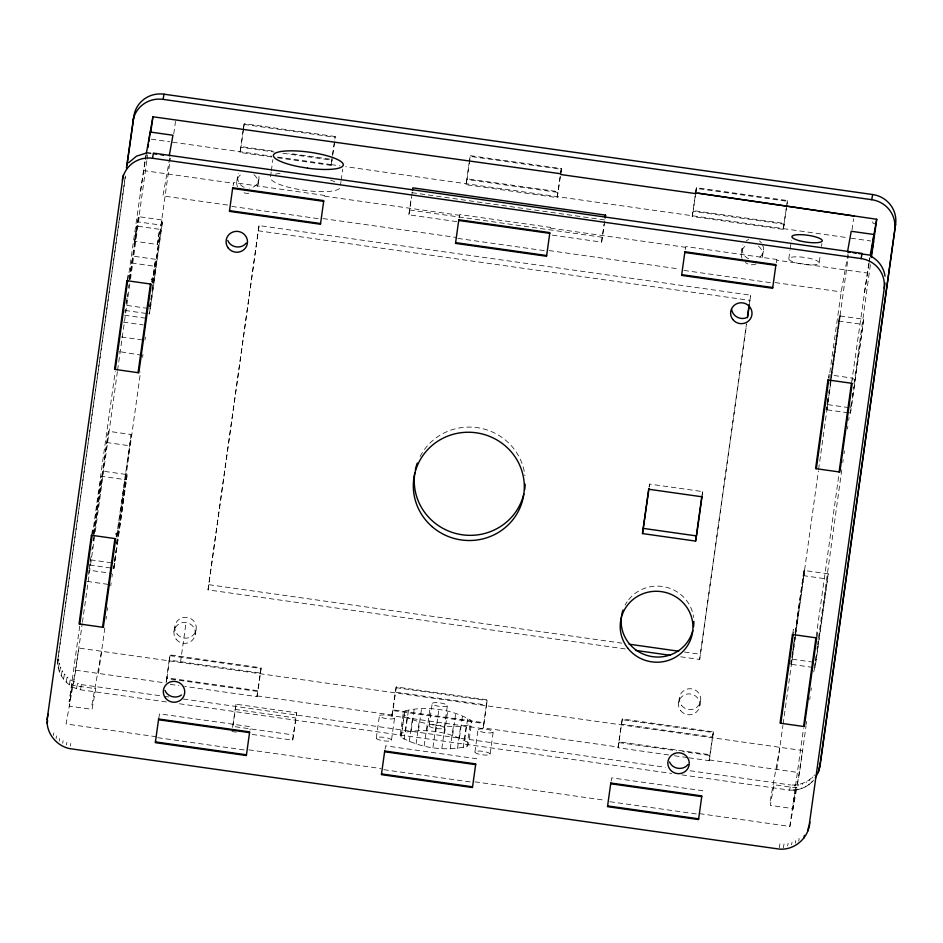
<?xml version="1.0" encoding="UTF-8"?>
<svg xmlns="http://www.w3.org/2000/svg" width="943" height="943" viewBox="0 0 943 943"><rect width="100%" height="100%" fill="white"/><g stroke="black" fill="none" stroke-linecap="round" stroke-linejoin="round"><path stroke-width="0.71" stroke-dasharray="4.71 3.54" d="M560.849 174.538L561.274 169.292L470.239 156.408M695.899 193.657L696.323 188.411L787.37 201.307M134.708 241.267L136.865 226.096L159.626 229.314L158.577 237.153L157.469 244.485L134.708 241.267L136.865 226.096M157.469 244.485L159.626 229.314M142.016 355.287L119.301 351.598M166.392 701.922L80.485 689.757C67.083 687.176 56.627 674.127 57.747 660.406L125.407 175.363M57.747 660.406L125.513 176.023M91.73 534.433L92.343 530.072L93.098 530.178L115.223 371.566M127.234 279.882L127.847 275.521L128.602 275.627L144.986 160.923M79.719 626.128L69.157 701.792L72.363 683.97L69.275 706.142L92.037 709.36L95.762 688.696L73 685.467L78.835 648.065L802.611 750.534L796.788 787.935L774.026 784.717L770.301 805.381L793.063 808.611L796.151 786.438L792.945 804.261M93.133 534.375L101.243 476.239L126.279 479.775L127.211 474.612L102.94 471.17L93.086 540.304M146.283 154.074L140.177 192.678M93.722 533.644L108.445 431.281L131.207 434.511L116.885 537.251M129.344 278.845L132.798 256.095L155.56 259.325L152.342 282.393M124.959 312.333L125.36 309.445M126.162 303.681L126.562 300.287M129.403 279.93L138.444 216.619L162.715 220.061L150.35 308.726L149.418 313.889L148.664 313.783M89.279 568.759L90.08 562.959M90.28 561.521L91.176 555.486M91.895 549.946L92.39 546.763M93.109 541.258L108.445 431.281M127.093 298.023L126.079 305.284L148.169 308.42M127.293 296.573L127.694 293.662M128.507 287.851L128.908 284.939M129.721 279.128L138.444 216.619M156.349 736.742L66.069 723.965L75.735 670.225L82.218 623.747M82.418 622.321L94.772 535.247M117.38 371.672L94.972 533.785M117.58 370.222L130.275 280.684M146.802 160.781L138.267 221.888L137.513 221.782M147.002 159.32L147.603 154.958M130.488 279.234L139.199 216.725L138.267 221.888L161.795 225.224L162.715 220.061M116.213 536.414L116.614 533.514L115.859 533.408L115.4 535.989M151.717 281.863L152.118 278.951L151.363 278.845L150.904 281.427M116.484 536.862L131.207 434.511M152.106 282.063L155.56 259.325M98.496 673.455L105.038 626.541M106.052 619.268L106.465 616.357M107.278 610.545L107.679 607.634M110.72 585.803L111.133 582.892M111.946 577.069L112.347 574.157M127.211 474.612L113.914 568.452L113.16 568.346L113.561 565.435M116.602 543.628L140.542 371.99M142.57 357.444L142.982 354.533M145.01 339.975L145.422 337.064M149.678 306.522L150.078 303.611M152.106 289.077L152.719 284.715M152.919 283.265L170.365 158.176M173.76 133.859L175.504 121.388M114.292 561.722L115.305 554.449M115.506 552.999L115.918 550.087M116.72 544.276L117.533 538.465M117.734 537.015L126.456 474.506L125.525 479.669M149.796 307.17L150.609 301.347M150.809 299.898L151.823 292.625M152.023 291.175L152.436 288.263M153.237 282.452L161.96 219.955L161.029 225.118M113.914 568.452L126.279 479.775M149.418 313.889L161.795 225.224M233.086 185.877L233.652 182.553L324.698 195.449L324.121 198.773M271.808 156.974L240.017 152.471L243.211 129.568M166.852 678.583L170.141 654.937L261.187 667.833L257.887 691.478L166.852 678.583L165.921 683.746M243.565 128.554L240.948 147.308L274.189 152.012M243.754 127.175L244.249 123.663L335.295 136.546L334.8 140.059M180.49 662.457L186.054 622.557M625.256 648.937L208.026 589.87L259.042 225.589L750.675 295.194L749.461 303.917M208.026 589.87L259.042 225.589M271.16 172.027L270.382 177.567A35.245 8.039 7.9 0 0 295.654 188.859L304.672 190.368A35.245 8.039 7.9 0 0 340.223 187.091L341.001 181.551M271.348 170.648L272.892 159.556M232.556 727.395L235.998 704.221L296.691 712.814L292.672 740.149L250.767 734.22M235.998 704.221L232.909 726.393L293.603 734.986M256.956 696.641L260.256 672.996L169.221 660.1L166.027 683.015L166.946 677.84L257.993 690.736L256.956 696.641L184.71 686.41M277.596 157.787L331.064 165.367L332.325 156.314M332.514 154.923L335.295 136.546M331.064 165.367L332.101 159.461L288.747 153.32M332.679 155.3L334.612 141.45M341.189 180.16L342.745 169.08M292.672 740.149L296.691 712.814M456.695 221.605L408.885 214.827L411.396 196.816M408.885 214.827L411.49 197.535M411.678 196.156L412.256 191.995M376.304 738.039L379.392 715.867M459.17 217.892L459.736 214.568L550.783 227.452L550.217 230.776M392.005 715.761L395.306 692.115L486.352 704.999L483.052 728.644L392.005 715.761L393.042 709.855L484.077 722.739L483.052 728.644M466.078 184.71L467.115 178.805L558.15 191.688L557.124 197.594L466.078 184.71L469.107 162.962M396.237 686.952L392.936 710.598L483.983 723.481L487.272 699.836L396.237 686.952L395.2 692.857M560.885 172.097L561.38 168.561L470.333 155.666L467.009 179.535L558.056 192.431L560.696 173.5M391.475 740.184A7.662 1.745 7.9 0 0 380.359 737.084A7.662 1.745 7.9 0 0 379.829 740.066A7.662 1.745 7.9 0 0 391.475 740.184L394.563 718.012A7.662 1.745 7.9 0 0 383.447 714.912A7.662 1.745 7.9 0 0 382.917 717.894A7.662 1.745 7.9 0 0 394.563 718.012M400.209 734.88L403.298 712.719L404.818 710.881C426.377 705.682 451.591 709.053 470.781 720.216L471.583 722.385L468.482 744.557L466.962 746.396C445.414 751.595 420.201 748.223 401.011 737.061L400.209 734.88L401.73 733.041C423.277 727.843 448.503 731.214 467.681 742.377L468.482 744.557M401.011 737.061L404.099 714.888L403.298 712.719M401.73 733.041L404.818 710.881M404.087 739.406L407.176 717.246L404.099 714.888M405.478 731.662L408.567 709.49M409.215 741.776L412.315 719.615L407.176 717.246M411.195 730.825L414.283 708.653M416.063 744.015L419.163 721.843L412.315 719.615M418.48 730.589L421.58 708.429M424.161 745.948L427.25 723.788L419.163 721.843M426.861 730.978L429.949 708.818M429.089 725.733L432.177 703.561M432.955 747.469L436.043 725.297L427.25 723.788M435.737 731.968L438.837 709.796M444.259 727.878A7.662 1.745 7.9 0 0 433.143 724.778A7.662 1.745 7.9 0 0 432.613 727.76A7.662 1.745 7.9 0 0 444.259 727.878L447.347 705.706A7.662 1.745 7.9 0 0 436.232 702.606A7.662 1.745 7.9 0 0 435.701 705.588A7.662 1.745 7.9 0 0 447.347 705.706M441.831 748.459L444.931 726.287L460.597 726.452L466.314 725.615L470.05 724.224L471.583 722.385M444.53 733.489L447.619 711.317M450.212 748.848L453.3 726.676M452.628 735.422L455.717 713.262M457.496 748.612L460.597 726.452M459.477 737.662L462.565 715.489M463.213 747.775L466.314 725.615M464.616 740.031L467.704 717.859M466.962 746.396L470.781 720.216M474.93 751.995L478.018 729.835M557.124 197.594L561.38 168.561M490.101 754.152A7.662 1.745 7.9 0 0 478.985 751.041A7.662 1.745 7.9 0 0 478.455 754.023A7.662 1.745 7.9 0 0 490.101 754.152L493.189 731.98A7.662 1.745 7.9 0 0 482.085 728.88A7.662 1.745 7.9 0 0 481.543 731.862A7.662 1.745 7.9 0 0 493.189 731.98M552.327 235.137L601.587 242.115L604.098 224.104M601.587 242.115L604.97 219.283M649.208 486.93L649.609 484.077L702.712 491.598L702.311 494.45M685.313 249.612L685.832 246.571L776.867 259.466L776.384 262.979M668.67 754.93L618.101 747.764L621.39 724.118L712.436 737.013L713.368 731.839L622.321 718.955L621.296 724.861M786.78 205.456L783.244 229.373L692.197 216.489L696.429 187.681L787.464 200.564L786.981 204.077M618.101 747.764L622.321 718.955M695.745 192.572L693.129 211.326L784.175 224.21M695.934 191.181L696.429 187.681M680.693 656.788L699.659 659.475L746.502 323.626M749.131 304.719L750.675 295.194M699.659 659.475L746.62 324.274M688.909 757.795L709.136 760.659L712.436 737.013M783.244 229.373L787.464 200.564M713.368 731.839L710.067 755.484L682.614 751.606M788.82 258.736L789.975 250.414M790.175 249.035L791.33 240.724M819.172 263.026A15.324 3.501 7.9 0 0 796.941 256.826A15.324 3.501 7.9 0 0 795.868 262.791A15.324 3.501 7.9 0 0 819.172 263.026L820.327 254.716M821.483 246.406L821.872 243.636M792.757 633.684L793.369 629.323L794.124 629.429L793.428 633.307M828.461 377.671L828.873 374.76L853.144 378.202L852.543 382.563M848.075 253.714L841.203 291.917L828.932 378.744M812.76 667.385L790.67 664.261L791.271 659.9M792.085 654.088L792.485 651.177M793.299 645.366L793.711 642.454M795.126 632.281L803.966 570.421L828.237 573.863L815.872 662.528L813.373 673.408M848.264 412.834L826.174 409.698L826.575 406.798M827.388 400.987L827.789 398.076M830.229 380.63L839.47 315.87L863.741 319.3L850.445 413.14L849.69 413.034L850.386 409.156M791.802 657.636L792.615 651.825M792.815 650.375L793.829 643.102M794.03 641.653L803.966 570.421M827.105 404.535L827.907 398.724M828.72 392.913L829.133 390.001M829.934 384.19L839.47 315.87M776.761 769.476L782.902 725.485M783.103 724.024L795.279 636.749M795.479 635.299L818.406 470.922M818.607 469.473L830.783 382.198M830.983 380.736L848.441 255.624M852.036 229.844L853.58 218.764M791.425 664.367L804.721 570.527L803.79 575.702M826.928 409.816L840.225 315.976L839.294 321.139M699.576 813.644L789.857 826.433L803.507 728.597M816.19 636.525L839.011 474.046M868.774 263.392L851.694 381.974M869.104 263.474L863.965 295.135M869.293 262.083L869.87 257.934M817.039 637.114L817.64 632.753L816.886 632.647M789.857 826.433L799.523 772.694L806.065 725.792M806.265 724.342L806.678 721.43M809.719 699.6L810.131 696.688M810.933 690.865L811.345 687.966M841.781 469.779L817.546 644.977M842.794 462.506L843.195 459.595M844.009 453.772L844.409 450.872M847.462 429.041L847.863 426.13M848.676 420.307L849.077 417.395M870.377 264.7L853.462 387.514M815.318 660.972L816.131 655.149M816.944 649.338L817.345 646.438M850.621 407.871L851.435 402.048M852.236 396.237L852.649 393.325M814.941 667.691L828.237 573.863M850.445 413.14L863.741 319.3M119.372 351.444L119.254 352.069M145.234 159.544L145.976 155.43M57.759 664.402L58.678 655.244M127.906 279.505L128.602 275.627M58.372 668.351L59.291 663.188L58.69 659.24M59.539 672.194L60.47 667.031L59.291 663.188M61.271 675.825L62.203 670.662L60.47 667.031M53.374 735.505L53.845 732.923M63.511 679.196L64.442 674.021L62.203 670.662M92.402 534.056L93.098 530.178M56.085 738.522L56.545 735.941M66.21 682.213L67.142 677.05L64.442 674.021M88.324 574.393L89.078 570.197L111.828 573.427M59.197 741.139L59.668 738.558M69.334 684.83L70.265 679.667L67.142 677.05M62.662 743.296L63.134 740.715M169.74 158.07L162.939 195.908L230.457 205.468M66.411 744.958L66.87 742.365M76.536 688.638L77.467 683.475L70.265 679.667M70.348 746.066L70.819 743.485M80.485 689.757L81.416 684.594L77.467 683.475M113.16 568.346L113.62 565.753M91.919 705.01L101.585 651.283M243.318 128.826L244.249 123.663M240.017 152.471L241.054 146.566L272.845 151.069M236.764 181.398L237.695 176.235M173.995 631.397L174.927 626.223M158.754 718.448L159.544 713.839L250.59 726.723L250.025 730.047M169.115 660.843L170.141 654.937M258.005 184.404L258.936 179.241M195.236 634.403L196.168 629.24M277.702 157.057L331.17 164.624L332.101 159.461M260.15 673.738L261.187 667.833M469.308 161.571L470.333 155.666M385.074 749.166L385.64 745.842L476.675 758.738L476.109 762.05M486.246 705.741L487.272 699.836M692.197 216.489L693.235 210.584L784.27 223.467L783.338 228.642L345.692 166.675M649.138 486.659L649.609 484.077M611.158 781.169L611.724 777.857L702.771 790.741L702.205 794.065M741.281 252.83L742.212 247.655M702.016 495.464L702.712 491.598M678.524 702.818L679.455 697.655M762.533 255.836L763.465 250.661M776.301 262.791L776.773 260.197L867.053 272.987M699.765 705.835L700.696 700.661M712.33 737.744L713.262 732.581L622.215 719.698M709.136 760.659L710.173 754.754L619.127 741.858L618.195 747.033L483.158 727.913M826.174 409.698L826.634 407.117M790.67 664.261L791.366 660.383M770.183 801.043L779.861 747.304M869.022 262.013L869.764 257.899M779.26 847.757L779.955 843.879M681.872 774.898L789.621 790.151L790.552 784.989C799.546 785.625 808.87 781.971 814.599 774.922M814.422 666.3L814.882 663.719M783.35 847.781L784.046 843.902M789.621 790.151L793.711 790.175L794.643 785.012M787.629 845.942L788.1 843.348M793.711 790.175L797.766 789.621L798.697 784.458M791.554 844.822L792.026 842.24M797.766 789.621L801.691 788.513L802.623 783.35M795.267 843.172L795.739 840.59M801.691 788.513L805.405 786.863L806.336 781.7M798.697 841.026L799.157 838.445M805.405 786.863L808.835 784.706L809.754 779.543M808.835 784.706L811.899 782.101L812.831 776.938M257.062 695.899L391.392 714.924L393.042 709.855M811.899 782.101L813.668 780.085M436.043 725.297L444.931 726.287M391.392 714.924L392.111 715.018M125.148 310.459L147.238 313.583M331.17 164.624L339.881 165.85M783.338 228.642L848.005 237.754M775.111 282.57L841.203 291.917M244.143 124.393L335.189 137.289M282.853 153.237L331.995 160.192M151.257 139.151L169.752 141.768M172.604 142.169L271.914 156.232M411.973 192.667L604.675 219.943M143.265 170.518L233.546 183.296M324.592 196.191L459.642 215.31M550.677 228.194L685.726 247.314M409.745 210.006L602.459 237.294M322.954 218.564L456.542 237.471M549.038 250.567L679.726 269.073M231.801 206.411L321.398 219.094M457.885 238.414L547.482 251.097M683.97 270.429L773.578 283.112M258.111 230.764L749.744 300.357M838.539 321.033L862.821 324.475M131.56 262.991L154.322 266.209M149.595 308.62L150.35 308.726M827.86 404.641L849.195 407.671M124.547 315.21L147.308 318.428M123.309 322.105L143.23 324.922M121.399 336.969L142.735 339.987M106.429 442.479L129.191 445.697M803.035 575.584L827.306 579.026M90.575 559.847L112.665 562.971M114.091 563.171L114.846 563.277M792.356 659.204L813.691 662.222M89.644 565.01L111.734 568.146M208.957 584.707L621.802 643.15M684.535 652.037L700.578 654.312M87.062 581.395L108.398 584.412M170.046 655.68L261.081 668.563M396.131 687.683L487.177 700.578M619.021 742.601L676.826 750.781M75.735 670.225L163.151 682.602M709.242 759.917L799.523 772.694M170.259 684.359L178.922 685.596M674.457 755.744L687.459 757.583M81.416 684.594L162.95 696.134M164.412 696.347L168.785 696.96M183.343 699.022L665.322 767.26M690.076 770.761L790.552 784.989M235.066 709.384L295.76 717.977M179.5 703.773L671.675 773.46M231.978 731.556L236.316 732.169M248.846 749.838L380.996 768.545M474.942 781.841L605.63 800.348M157.693 737.685L247.29 750.369M383.789 769.688L473.386 782.384M609.873 801.703L698.02 814.186M850.869 238.155L870.778 241.007M876 224.41L872.829 223.008L872.723 220.12M258.948 176.506A10.727 10.444 10.2 0 1 249.671 188.117M244.166 187.339A10.727 10.444 10.2 0 1 238.426 173.606M762.757 245.298A10.727 10.444 10.2 0 1 756.899 258.877M748.695 258.771A10.727 10.444 10.2 0 1 742.954 245.027M746.349 240.783A10.727 10.444 10.2 0 1 748.777 239.451M759.398 240.96A10.727 10.444 10.2 0 1 761.366 242.905M248.74 193.28A10.727 10.444 10.2 0 1 243.235 192.502M237.459 186.773A10.727 10.444 10.2 0 1 243.318 173.194M253.938 174.691A10.727 10.444 10.2 0 1 257.262 187.032M758.467 246.123A10.727 10.444 10.2 0 1 760.388 260.798M755.968 264.04A10.727 10.444 10.2 0 1 745.347 262.531M741.988 258.193A10.727 10.444 10.2 0 1 747.846 244.614M275.38 174.196A35.245 8.039 7.9 0 1 281.061 173.288M330.451 180.019A35.245 8.039 7.9 0 1 335.873 182.435M625.103 605.182A36.4 35.433 10.2 0 1 627.166 601.74M628.745 599.607A36.4 35.433 10.2 0 1 667.066 587.442A36.4 35.433 10.2 0 1 693.588 617.417M420.106 456.518A55.554 54.093 10.2 0 1 479.492 428.016A55.554 54.093 10.2 0 1 524.909 475.708M177.013 633.979A10.727 10.444 10.2 0 0 195.437 631.857A10.727 10.444 10.2 0 0 184.191 617.347A10.727 10.444 10.2 0 0 177.013 633.979M681.541 705.411A10.727 10.444 10.2 0 0 699.954 703.289A10.727 10.444 10.2 0 0 688.72 688.779A10.727 10.444 10.2 0 0 681.541 705.411M680.61 710.574A10.727 10.444 10.2 0 0 699.034 708.452A10.727 10.444 10.2 0 0 687.789 693.942A10.727 10.444 10.2 0 0 680.61 710.574M176.082 639.154A10.727 10.444 10.2 0 0 194.506 637.032A10.727 10.444 10.2 0 0 183.26 622.521A10.727 10.444 10.2 0 0 176.082 639.154"/><path stroke-width="1.41" d="M809.837 821.99C809.177 837.584 794.654 850.645 779.024 849.054L69.888 748.659C56.486 746.078 46.03 733.029 47.15 719.309L123.25 175.198M126.421 168.078L133.847 116.295A26.817 26.109 10.2 0 1 164.011 94.194L872.664 194.529A26.817 26.109 10.2 0 1 895.602 224.151L820.434 763.087L818.394 772.093L815.282 777.963M126.94 165.827L133.847 116.295M79.801 624.018L92.166 535.353M115.305 369.456L127.67 280.79M148.063 147.261L148.452 144.491M148.841 141.721L150.185 132.02L172.946 135.25L169.233 155.913M150.809 132.02L152.931 116.779L560.448 173.724L560.849 174.538L695.899 193.657M102.563 627.236L114.928 538.571M138.067 372.685L150.432 284.02M605.158 217.892L605.547 215.122L412.845 187.846L412.409 190.25M642.489 533.573L648.678 489.24L701.781 496.761L695.604 541.093L642.489 533.573L649.008 488.368M695.392 193.586L695.498 192.843L698.15 193.209L876.719 219.259L871.391 257.427M702.122 495.888L696.535 535.93L643.421 528.41M747.304 317.815L749.131 304.719M747.634 317.001L749.249 305.379M780.828 723.269L793.193 634.592M816.332 468.706L828.697 380.041M803.589 726.487L815.954 637.822M839.093 471.936L851.458 383.259M808.905 827.152L885.005 283.041M819.502 768.25L895.602 224.151M152.931 116.779L146.471 152.695L150.739 153.296M47.15 719.309L48.081 714.146M47.162 723.305L47.633 720.711M122.319 180.361A26.817 26.109 10.2 0 1 152.483 158.259L153.414 153.096L862.067 253.419L861.136 258.594A26.817 26.109 10.2 0 1 884.074 288.216M132.916 121.47A26.817 26.109 10.2 0 1 163.08 99.369L164.011 94.194M605.111 217.538L605.547 215.122M695.604 541.093L696.299 537.215M894.671 229.314A26.817 26.109 10.2 0 0 871.733 199.692L872.664 194.529M876.719 219.259L870.259 255.164L858.873 253.549M873.631 241.42L870.884 256.661L873.972 234.489L851.211 231.271L847.498 251.934L850.338 252.335M803.955 837.985L804.426 835.392M807.797 830.983L808.493 827.105M818.394 772.093L820.434 763.087M128.613 162.774L136.499 156.149L146.413 153.002M246.194 243.105C241.432 249.329 230.646 247.785 227.793 240.5M687.954 764.537C683.192 770.749 672.406 769.205 669.554 761.932M181.433 695.003C176.07 699.046 167.559 696.747 165.025 690.5M746.302 317.767C740.114 320.302 732.405 315.988 731.603 309.28M163.08 99.369L871.733 199.692M153.579 153.697L156.432 154.098M160.699 154.699L163.54 155.112M853.191 252.748L856.032 253.148M152.483 158.259L861.136 258.594M232.615 188.459L323.661 201.354M458.711 220.473L549.745 233.357M684.795 252.476L775.841 265.372M229.526 210.631L320.573 223.515M455.61 242.634L546.657 255.529M681.706 274.649L772.741 287.532M629.099 644.187L678.701 651.212M635.464 650.387L670.473 655.338M158.518 719.745L249.553 732.628M384.603 751.748L475.649 764.643M610.699 783.763L701.733 796.646M155.418 741.905L246.465 754.801M381.514 773.92L472.549 786.804M607.598 805.923L698.645 818.819M698.15 193.209L853.969 215.994M871.945 256.826C878.959 260.881 883.98 268.177 885.041 276.228M692.775 630.572A36.4 35.433 10.2 0 1 650.599 656.34A36.4 35.433 10.2 0 1 621.472 616.474M621.673 615.178A36.4 35.433 10.2 0 1 623.005 610.027M693.871 621.39A36.4 35.433 10.2 0 1 693.541 626.682M523.801 493.979A55.554 54.093 10.2 0 1 459.276 534.28A55.554 54.093 10.2 0 1 414.861 472.596M415.368 469.826A55.554 54.093 10.2 0 1 417.289 463.013M525.192 484.183A55.554 54.093 10.2 0 1 524.626 489.841M91.412 535.235L79.047 623.912L103.317 627.343L115.683 538.677L91.412 535.235M126.916 280.684L114.551 369.35L138.821 372.791L151.198 284.126L126.916 280.684M158.624 719.002L155.324 742.648L246.359 755.532L249.659 731.898L158.624 719.002M232.721 187.728L229.42 211.373L320.467 224.257L323.767 200.611L232.721 187.728M384.709 751.005L381.408 774.651L472.455 787.546L475.755 763.901L384.709 751.005M458.805 219.731L455.516 243.377L546.551 256.272L549.852 232.626L458.805 219.731M610.793 783.02L607.492 806.666L698.539 819.55L701.84 795.904L610.793 783.02M684.901 251.746L681.6 275.391L772.647 288.275L775.936 264.629L684.901 251.746M792.438 634.486L780.073 723.151L804.344 726.593L816.709 637.928L792.438 634.486M827.942 379.935L815.577 468.6L839.848 472.042L852.224 383.365L827.942 379.935M674.481 753.516L672.053 754.848A10.727 10.444 10.2 0 0 673.561 772.435A10.727 10.444 10.2 0 0 689.25 763.818A10.727 10.444 10.2 0 0 674.481 753.516M307.524 168.16L298.742 166.687A35.245 8.039 7.9 0 1 282.051 151.352A35.245 8.039 7.9 0 1 340.317 161.088A35.245 8.039 7.9 0 1 307.76 168.196L307.524 168.16M228.253 248.044A10.727 10.444 10.2 0 0 246.665 245.923A10.727 10.444 10.2 0 0 235.432 231.412A10.727 10.444 10.2 0 0 228.253 248.044M732.782 319.477A10.727 10.444 10.2 0 0 751.194 317.355A10.727 10.444 10.2 0 0 739.96 302.844A10.727 10.444 10.2 0 0 732.782 319.477M165.485 698.044A10.727 10.444 10.2 0 0 183.909 695.922A10.727 10.444 10.2 0 0 172.663 681.412A10.727 10.444 10.2 0 0 165.485 698.044M798.969 240.618A15.324 3.501 7.9 0 0 822.261 240.854A15.324 3.501 7.9 0 0 800.041 234.654A15.324 3.501 7.9 0 0 798.969 240.618M627.637 647.959A36.4 35.433 10.2 0 0 690.123 640.757A36.4 35.433 10.2 0 0 651.978 591.52A36.4 35.433 10.2 0 0 627.637 647.959M431.953 526.524A55.554 54.093 10.2 0 0 523.188 497.774A55.554 54.093 10.2 0 0 451.296 434.853A55.554 54.093 10.2 0 0 431.953 526.524"/></g></svg>
